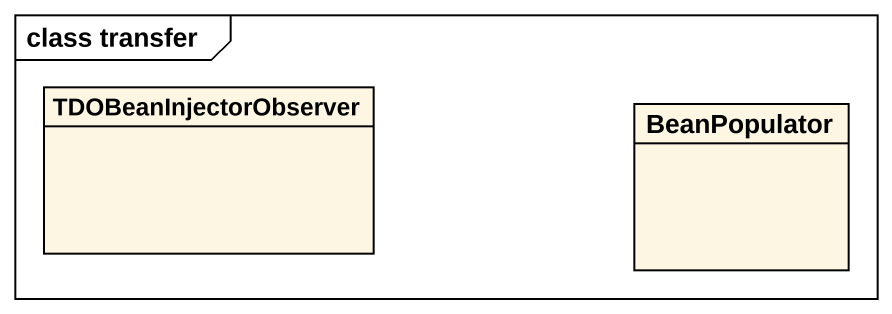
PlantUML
@startuml
mainframe class transfer
hide circle
hide empty members
class TDOBeanInjectorObserver
class BeanPopulator
@enduml
